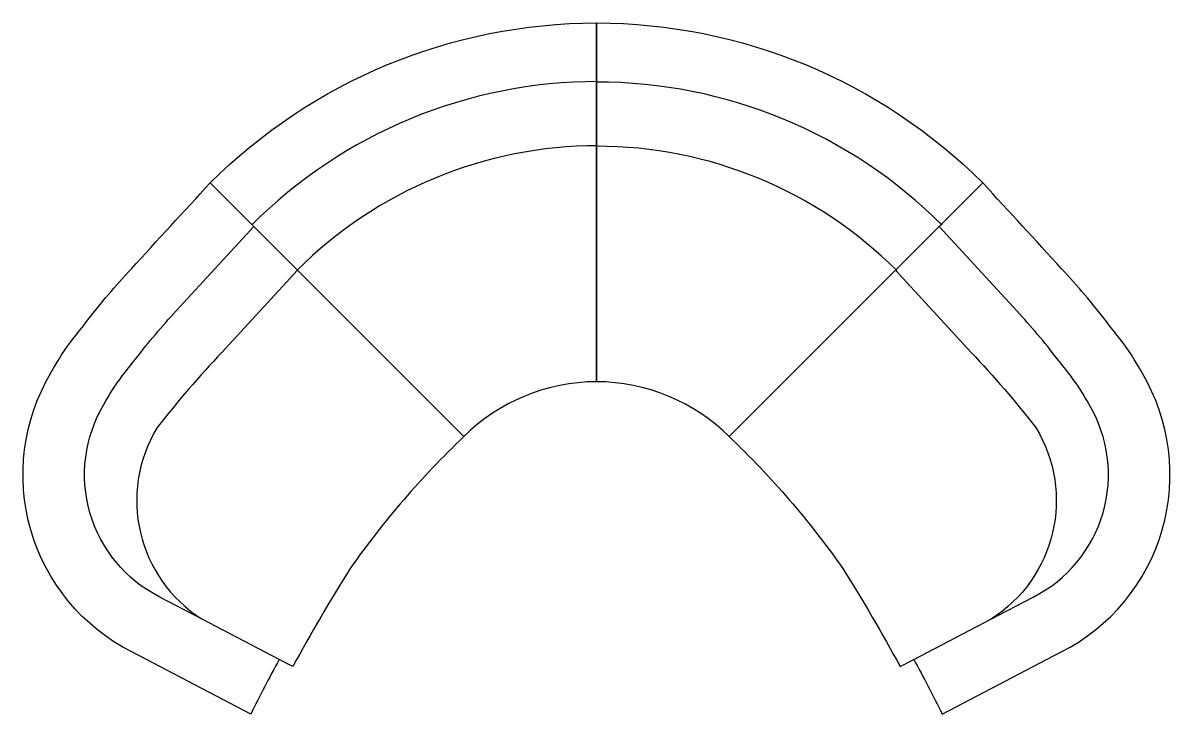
# Model space of a CAD drawing. Header units: millimetres. Extents: x -1303 to 1303, y -785 to 785.
import ezdxf

# ---------------------------------------------------------------- set-up
doc = ezdxf.new("R2010")
doc.units = ezdxf.units.MM
doc.header["$LTSCALE"] = 0.001

msp = doc.modelspace()

# ---------------------------------------------------------------- linework, layer by layer
for p, q in [((-720.8, -660.8), (-895.6, -569.7)), ((720.8, -660.8), (895.6, -569.7))]:
    msp.add_line(p, q)
for points in [[(-301.3, -154.8), (-877.6, 421.5, -0.198291), (0, 785), (0, -30, 0.197111), (-301.3, -154.8)], [(0, -30), (0, 785, -0.198291), (877.6, 421.5), (301.3, -154.8, 0.197111), (0, -30)], [(-301.3, -154.8, 0.049984), (-559.7, -454.7, 0.01623), (-689.7, -677), (-720.8, -660.8, 0.008745), (-785.3, -785), (-1055.7, -644, -0.433779), (-1239.4, -10, -0.041311), (-1187.3, 69.5, -0.000401), (-1158.2, 106.5, -0.025023), (-1056.6, 226.5, -0.001357), (-877.6, 421.5), (-301.3, -154.8)], [(301.3, -154.8, -0.049984), (559.7, -454.7, -0.01623), (689.7, -677), (720.8, -660.8, -0.008745), (785.3, -785), (1055.7, -644, 0.433779), (1239.4, -10, 0.041311), (1187.3, 69.5, 0.000401), (1158.2, 106.5, 0.025023), (1056.6, 226.5, 0.001357), (877.6, 421.5), (301.3, -154.8)], [(-895.6, -569.7), (-992.3, -519.2, -0.433778), (-1119.1, -81.6, -0.044188), (-1077.2, -17, -0.000418), (-1047, 21.4, -0.025034), (-954.5, 130.8), (-778.6, 322.5), (-679.6, 223.5), (-850.9, 36.6, 0.025329), (-997.9, -134.1, 0.410066), (-895.6, -569.7)], [(895.6, -569.7), (992.3, -519.2, 0.433778), (1119.1, -81.6, 0.044188), (1077.2, -17, 0.000418), (1047, 21.4, 0.025034), (954.5, 130.8), (778.6, 322.5), (679.6, 223.5), (850.9, 36.6, -0.025329), (997.9, -134.1, -0.410066), (895.6, -569.7)]]:
    msp.add_lwpolyline(points, format="xyb")
for centre, radius, start, end in [((2.5, -458.6), 1110.5, 90, 135), ((0, -459.7), 1110.5, 45, 90), ((2.5, -458.6), 964.7, 90, 135), ((0, -459.7), 964.7, 45, 90)]:
    msp.add_arc(centre, radius, start, end)

doc.saveas('drawing.dxf')
